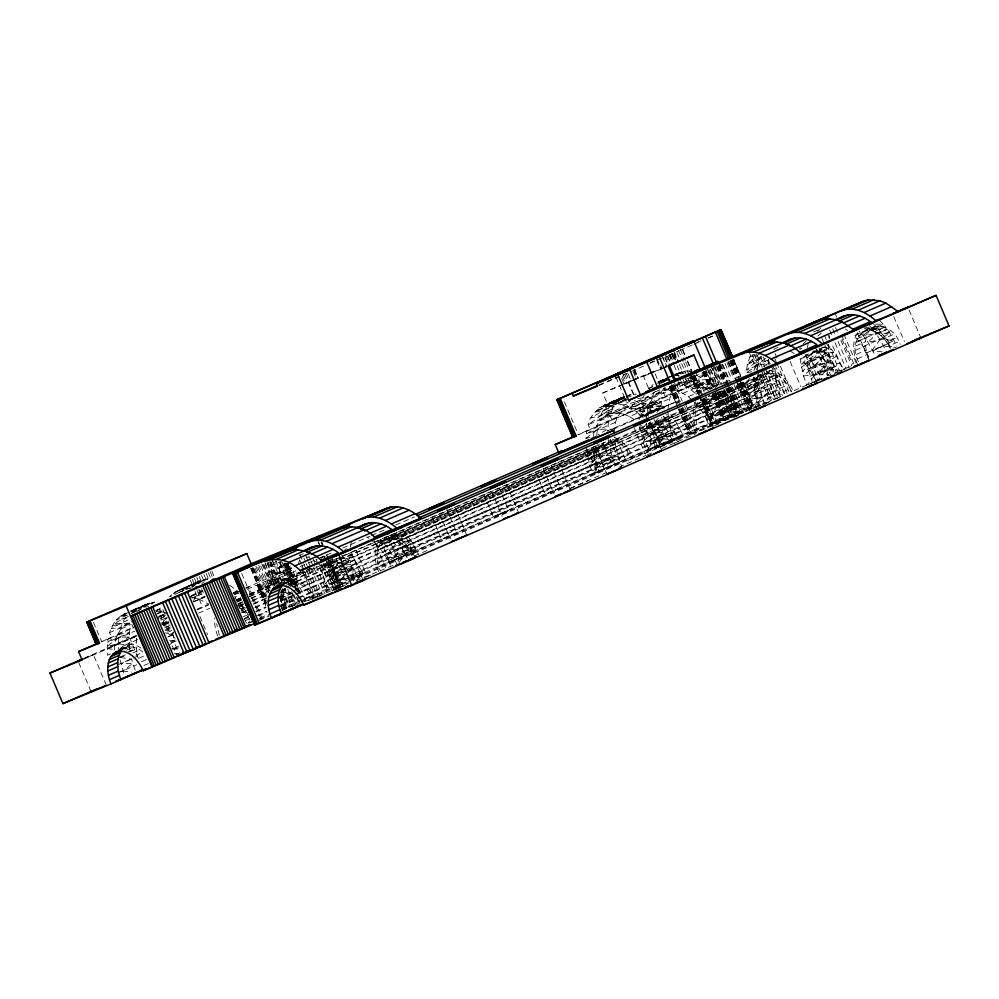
<?xml version="1.0" encoding="UTF-8"?>
<svg xmlns="http://www.w3.org/2000/svg" width="999" height="999" viewBox="0 0 999 999"><rect width="100%" height="100%" fill="white"/><g stroke="black" fill="none" stroke-linecap="round" stroke-linejoin="round"><path stroke-width="0.75" stroke-dasharray="5 3.75" d="M757.23 370.741L759.727 353.658L747.539 363.673L763.698 357.08M596.765 435.851L597.564 426.336L586.363 434.228L597.14 429.433L608.441 421.615L643.643 406.406L641.558 401.511L644.343 394.73M114.336 649.949C114.473 638.061 120.342 623.726 133.279 621.341M133.391 658.004L137.462 656.231L136.314 648.963L136.413 636.026L114.66 645.479M173.401 632.854L167.957 635.214L168.057 622.277M274.7 585.764L276.373 573.663L281.543 563.149M614.71 432.567C612.012 409.727 639.273 393.768 656.543 410.464M646.253 420.304C646.365 409.041 650.449 396.091 661.538 391.183C675.986 382.892 695.366 374.375 709.952 387.262L688.199 396.715C680.669 391.233 670.654 387.687 661.538 391.183M668.119 409.365C668.381 398.539 672.739 386.401 683.291 381.73M161.014 620.204L161.463 615.796L165.022 614.348L162.937 609.452M589.997 437.45L585.938 438.411L586.688 431.068L590.234 429.607L588.161 424.712C592.095 407.33 610.439 402.497 624.612 396.366M608.441 421.615L607.754 431.168M290.122 565.884L289.772 580.182L290.721 586.863M751.822 371.74L746.403 372.752L747.277 364.722L751.111 353.234M768.593 359.29L768.231 366.071M800.099 346.878L799.812 349.55L803.496 347.065M791.47 391.533C787.1 382.155 778.096 371.578 766.633 373.539L384.253 539.597C374.313 546.603 376.248 561.163 380.307 571.003M595.928 445.841A30.432 19.068 66.5 0 0 597.964 472.352L599.575 471.69C596.116 463.174 594.48 452.784 599.275 444.443L339.46 557.317M695.379 401.511A30.432 19.068 66.5 0 0 696.852 429.383L698.463 428.733C695.004 420.204 693.368 409.827 698.164 401.473L708.054 397.177L709.977 394.792M348.701 579.457L660.202 444.13L708.341 424.438C704.894 415.909 703.259 405.532 708.054 397.177M760.039 406.031C755.556 395.779 753.883 378.396 766.633 373.539M858.403 361.638C842.082 330.032 889.098 310.627 900.249 344.268M868.818 358.766C864.335 348.514 862.661 331.144 875.411 326.286M118.931 634.278L107.742 642.157L129.495 632.717L118.931 634.278L118.332 648.813M650.973 403.134L639.76 411.026L661.513 401.573L650.973 403.134L650.262 415.159M268.431 592.544L267.782 580.681L270.454 565.646L281.106 561.588L278.833 573.214L278.896 584.989M351.273 542.245L350.274 547.19L344.842 549.562M593.531 436.301C594.655 417.195 614.71 410.302 629.894 404.932M753.995 370.679L757.042 360.264L759.377 356.481M807.392 347.477L808.141 343.756M829.145 338.024L829.645 335.552M624.475 396.603C612.911 400.262 601.972 407.555 599.05 419.98L611.7 410.926L600.699 415.522L590.946 417.932L616.633 402.622L624.475 396.603L599.65 407.729L620.429 399.175L594.88 412.075L603.246 410.726L614.248 406.168L588.161 424.712L609.914 415.259L612.699 408.479L616.633 402.622L595.179 411.8L613.536 401.211L624.537 396.74L604.245 405.219L624.962 397.49M654.095 392.32L652.447 396.79L665.097 387.724L663.311 392.07L641.558 401.511L656.568 390.621M126.811 613.536L120.055 616.558L127.41 614.959L124.638 618.668L120.417 627.934L111.326 628.309L128.746 619.542M298.127 564.21L299.663 560.114M93.456 622.352L101.736 641.845L111.626 637.549L109.54 632.654C112.188 624.437 117.47 616.645 125.624 613.149M272.977 560.114L270.454 565.646L277.435 560.551M193.119 601.198L196.241 596.153L202.397 590.983M386.014 536.813L382.767 541.583L393.693 536.75L406.131 533.903L411.201 540.846L418.419 554.27M241.134 610.601L243.731 606.793M332.617 560.014L329.37 564.785L338.923 560.551M341.908 557.592L343.519 555.232M396.665 563.736L393.831 557.767L401.498 547.44L411.201 540.846L397.739 541.845L386.8 546.665L396.915 532.03M650.674 426.423L679.907 428.434L669.342 433.741L658.154 437.874L648.538 423.564L661.613 421.603L675.411 420.979L665.484 427.147L658.154 437.874L661.987 445.854L683.741 436.401L675.411 420.979L670.292 414.11L666.033 414.947M694.642 402.385L702.697 412.212L709.602 425.012L737.137 413.199L725.649 416.508L711.837 415.284L722.752 410.552L736.525 411.913L714.76 421.366L726.261 417.932L718.88 403.946L710.913 393.431L725.836 393.781L704.07 403.221L733.303 405.232L722.752 410.552L711.55 414.685L701.935 400.362L715.009 398.401L728.808 397.777L718.88 403.946L711.55 414.685L715.384 422.652L737.137 413.199L728.808 397.777L723.688 390.909L716.595 392.307M338.574 562.437L333.391 569.867L340.234 566.858M172.053 634.365L173.764 631.905M175.037 638.361L169.917 631.493L162.113 623.563L166.471 617.345M344.692 575.224L340.434 580.968L343.269 586.937M346.516 584.515L350.087 579.72M399.026 562.524L405.269 554.108L415.596 548.314L401.498 547.44L389.435 550.299L381.019 539.66M247.914 623.251L249.675 620.879M356.493 581.006L362.724 572.639L340.434 580.968L336.039 573.501L326.735 561.888M411.675 555.419L416.121 549.438L393.831 557.767L389.435 550.299L406.131 533.903L402.147 529.507M656.655 387.537L662.886 380.582L666.932 378.009L657.642 382.018L666.271 379.37M753.446 408.429L761.937 397.465L771.852 389.772L768.381 372.24L746.628 381.693L750.099 399.225L753.446 408.429L757.779 406.655M157.343 619.605L163.486 611.788L167.033 614.085M233.179 600.274L239.373 592.682M716.221 386.913L717.994 384.752L711.363 379.17L701.298 373.614L683.491 379.995M593.056 446.953L587.137 454.183L597.926 449.425L609.165 446.64L607.916 437.912M646.453 423.751L640.534 430.981L672.427 416.97L663.486 416.77M768.381 372.24L748.988 394.817L759.752 390.109L769.63 380.969L758.366 383.628L747.589 388.374L759.665 374.862M821.79 349.051L802.384 371.616L813.149 366.908L823.039 357.767L821.79 349.051L800.024 358.491L803.496 376.024L806.855 385.227L815.334 374.263L825.249 366.571L823.039 357.767L811.775 360.427L800.986 365.172L814.135 350.562M603.92 442.52L588.548 460.576L599.313 455.881L609.165 446.64L614.735 464.635L592.981 474.088L589.635 464.885L586.163 447.352M658.316 418.156L641.945 437.375L652.709 432.679L662.562 423.439L661.738 417.619M645.916 417.058L650.162 412.649L661.088 405.756L661.837 398.414L696.778 383.566L577.934 434.665M746.628 381.693L749.812 378.409M656.842 412.35L661.151 407.967L661.088 405.756L650.536 406.243L639.335 415.209L639.447 419.443M761.713 356.181L746.69 370.08L757.454 365.284L768.156 363.299L762.087 367.432M803.271 343.831L806.455 340.784M345.392 564.048L352.734 557.105L348.738 552.709M179.42 592.395L169.655 596.803C178.459 586.925 193.244 587.812 203.434 579.807L181.681 589.248L200.774 580.494L188.324 585.938L180.819 591.758L173.464 593.356L200.774 580.494L207.854 578.921L201.81 583.553M169.793 644.617L174.088 640.609L172.153 629.782L169.917 631.493M699.362 396.428L711.313 424.787L739.685 412.25L737.936 412.874L727.734 388.823M712.187 394.967L722.964 420.467L771.478 400.224L760.664 374.75M737.936 412.874L753.458 406.031L743.256 381.98M138.012 610.551C142.283 605.894 148.064 602.484 154.445 602.122L148.401 606.755L139.098 607.542L130.931 610.864M191.721 587.075L196.191 583.016L179.021 589.947M652.647 386.813L648.576 388.599L653.059 384.54M156.344 611.138L161.788 606.805M717.994 384.752L694.13 392.432L715.883 382.979L684.615 385.489L704.982 375.162L690.409 378.171L683.229 384.615L677.896 382.367M765.559 358.279L757.454 365.284L746.403 372.752M817.794 336.076L821.265 333.079M236.401 606.343L241.82 601.648M817.344 331.181L820.691 328.471M167.432 617.757L160.714 623.151L168.843 621.228M585.938 438.411L597.14 429.433L607.692 428.958L597.976 435.089M137.537 611.513L150.037 602.996L130.981 611.226M192.133 587.362L196.94 583.541L206.756 578.933M119.88 671.503L122.84 671.053L132.767 663.373L131.681 659.065L119.306 657.354L124.763 676.048M178.446 646.153L172.215 649.637M648.538 423.564L650.786 421.828M701.935 400.362L706.43 396.89M283.054 584.328C294.555 575.049 308.541 588.798 312.849 599.462M753.721 354.32L749.075 357.704L757.055 354.67M330.981 566.558L337.962 561.6M384.378 543.356L393.693 536.75L401.498 547.44L406.98 557.767M822.115 347.352L829.744 347.39L818.905 352.023L809.602 358.616L805.606 354.233M875.511 324.151L883.141 324.188L872.314 328.821L862.999 335.427L859.003 331.031M321.253 560.252L321.191 557.479L323.639 555.831M168.319 621.753L163.599 624.812L169.043 622.427M344.118 563.661L333.154 568.356L322.665 575.162L327.784 591.908M747.876 390.422L758.366 383.628L757.404 374.525M801.273 367.22L811.775 360.427L810.913 353.858M131.506 613.199L138.324 610.277L130.869 611.713L134.915 609.14L147.377 603.696L131.593 611.588L136.051 611.538M168.769 636.663L172.702 634.165L165.359 632.866M587.412 456.081L597.926 449.425L597.002 442.132M640.809 432.892L651.323 426.223L662.562 423.439L668.144 441.433L646.378 450.886L643.031 441.683L639.56 424.163M233.754 593.131L237.263 590.909L228.996 584.752M106.369 685.214L93.394 654.657L84.316 658.616M138.224 658.079L129.97 638.636L131.831 637.774M240.085 608.891L233.604 593.606L238.749 591.333M259.965 618.543L261.825 617.682L248.851 587.125L246.99 587.986M291.908 586.376L285.427 571.091L292.52 567.981M296.628 597.489L298.389 601.66L299.151 601.286M304.558 599.125L313.636 595.167L301.261 565.996M356.019 550.437L365.459 572.664L351.498 578.646M241.508 611.101L245.23 608.791M128.284 616.458L113.874 623.551L131.294 623.201L109.54 632.654M630.731 400.449L623.164 405.007L616.495 403.571L610.214 403.646M600.699 415.522L612.699 408.479M635.214 379.358L638.224 377.997L634.652 369.593M353.584 580.968L351.873 577.31L362.187 571.515L352.734 557.105L343.057 559.315M648.576 388.599L652.484 386.413M657.679 383.491L668.331 377.972M675.824 374.525L685.364 371.004L689.822 370.941M660.739 383.117L667.282 379.545M289.31 562.737L268.656 572.652L278.833 573.214L289.548 571.228L278.609 578.671L267.857 583.453L274.762 584.415M747.277 364.722L758.353 358.891M168.069 623.351L164.211 625.337L170.092 625.024M637.774 398.638L647.889 396.815L637.012 401.361L629.82 407.817L642.095 403.858L657.717 402.21L636.213 411.825L651.648 410.764L663.973 407.43L642.832 417.395L636.213 411.825L623.164 405.007L651.585 398.364L664.585 407.942L640.734 415.634L662.487 406.181L631.206 408.678L651.585 398.364L644.929 395.554M696.228 394.193L717.382 384.228L705.044 387.562L689.61 388.623L683.229 384.615L695.504 380.656L711.113 379.021L689.61 388.623L696.228 394.193L699.175 394.043M380.319 539.735L389.747 561.962L405.032 555.481L395.592 533.254M405.032 555.481L389.747 561.962M432.13 517.22L441.57 539.448L456.843 532.966L446.828 509.353M483.953 494.705L493.381 516.933L508.666 510.452L499.225 488.224M535.764 472.202L545.204 494.418L560.476 487.937L551.048 465.709M560.476 487.937L545.204 494.418M587.587 449.687L597.015 471.915L612.3 465.434L602.859 443.206M612.3 465.434L597.015 471.915M639.397 427.172L648.838 449.4L664.11 442.919L654.095 419.305M246.453 623.251L244.131 618.481L248.089 616.483M130.944 611.126L142.795 606.218L130.869 611.713M656.98 360.714L660.551 369.143L662.025 368.444M711.313 424.787L723.638 419.792L689.472 434.715L743.281 412.575L731.867 385.689M110.252 653.983L107.542 655.294L107.318 646.341L108.067 638.998L111.626 637.549M165.01 630.132L170.429 627.522M669.692 377.322L673.788 375.362M675.149 374.712L677.871 373.401L675.137 374.55M131.593 611.588L153.346 602.135M626.373 396.828L631.967 394.205L636.425 394.143M658.603 381.93L666.932 378.009M679.208 375.612L675.561 375.612L685.364 371.004L675.386 374.787M609.49 403.783L621.403 398.289M658.666 382.28L665.534 379.358M160.252 618.531L165.559 616.083M127.41 614.959L116.259 620.004L128.684 617.707M155.669 610.526L162.762 608.403M130.857 610.963L134.915 609.14M188.324 585.938L177.497 590.784L190.222 587.362M625.024 397.952L611.313 403.633L627.022 398.813L616.495 403.571L626.361 401.099M162.113 623.563L168.931 620.529M160.777 625.349L168.856 621.778M280.257 584.39L289.772 580.182L278.609 578.671L267.782 580.681L278.833 573.214L289.835 568.568L270.267 566.358L279.745 562.187M280.632 606.58L293.231 597.714L292.12 593.306L281.131 591.758M734.065 384.74L745.466 411.625L747.427 410.776L749.1 410.04L737.687 383.154M673.863 374.987L669.705 376.798L673.776 375.124M675.249 374.375L679.395 372.565M160.065 618.418L165.497 616.046M598.888 384.94L605.981 381.855M607.404 381.243L617.332 376.923M649.987 362.749L654.245 360.901M598.826 385.577L644.243 365.846M649.924 363.374L666.957 355.981M668.368 355.357L678.309 351.049M679.732 350.424L692.507 344.88M693.918 344.268L701.023 341.183M708.116 338.099L713.798 335.627M627.31 399.662L608.841 407.217L602.784 392.957L619.929 385.514M621.353 384.89L631.343 380.619M631.218 381.256L624.1 384.24M632.642 380.631L654.07 371.328L660.127 385.589M648.326 387.712L643.493 376.298L652.06 372.577M653.483 371.953L669.205 365.135M608.841 407.217L625.986 399.775M191.071 595.579L201.948 590.846M124.962 624.949L131.768 622.002M190.597 596.44L200.125 592.307M603.583 417.02L625.337 407.567M656.98 393.818L678.733 384.365M190.647 596.628L202.884 591.321M608.129 414.385L613.149 413.074L634.902 403.621M666.545 389.872L688.299 380.432M121.079 628.796L130.594 624.662M192.158 597.926L196.241 596.153M599.7 420.866L621.453 411.413M653.096 397.664L674.849 388.211M157.442 613.274L161.513 611.513L167.083 612.712M189.236 597.802L193.169 597.764L204.046 593.031M613.149 413.074L618.381 413.024L640.134 403.571M671.778 389.822L693.543 380.369M117.969 633.853L134.278 626.76M596.59 425.911L618.344 416.471M649.987 402.722L671.74 393.269M158.928 616.258L164.36 613.898M193.169 597.764L198.726 598.963L204.171 596.603M299.213 555.469L303.296 553.696M618.381 413.024L623.95 414.235L645.704 404.782M677.347 391.034L699.1 381.581M773.763 349.313L777.834 347.54M813.561 332.018L820.354 329.071M101.299 641.745L133.941 627.559M158.067 617.082L165.172 613.998M193.556 601.66L204.807 596.915M159.515 616.733L165.022 614.348M193.369 602.022L205.082 596.965L201.536 588.611M590.234 429.607L578.371 434.765L563.611 400M278.421 568.206L286.588 564.66M757.042 360.264L763.848 357.317M115.909 639.31L134.94 631.031M594.53 431.368L616.283 421.915M647.926 408.166L669.68 398.713M161.738 619.78L165.809 618.006M623.95 414.235L629.482 416.571L651.236 407.117M682.879 393.369L704.632 383.916M276.373 573.663L291.333 567.157M754.994 365.721L768.581 359.815M84.241 658.166L135.689 635.814M162.837 624.013L168.544 621.54M197.128 609.115L208.554 604.158M232.854 593.593L238.561 591.121M245.717 588.011L292.869 567.532M607.23 430.956L679.395 400.412L675.873 392.12M610.951 429.857L615.034 428.084M646.678 414.348L668.431 404.895M83.529 659.29L136.039 636.463M162.974 624.899L168.694 622.29M197.078 609.952L208.466 605.144M612.687 429.395L679.395 400.412M247.078 589.348L294.255 569.105M299.975 566.62L317.133 559.165M318.569 558.541L331.431 552.959M342.869 547.989L370.03 536.188M371.466 535.564L384.328 529.97M395.766 524.999L414.348 516.933M125.112 645.042L137.825 639.522M164.66 627.859L170.317 625.411M198.564 613.136L209.865 608.216M275.125 579.845L296.878 570.392L296.778 583.291L298.726 593.506M119.668 649.075L135.989 641.982M167.632 628.246L170.354 627.06M122.078 649.45C128.746 644.979 137.462 646.828 143.019 652.235L135.964 655.307M236.638 599.675L240.921 597.814M249.488 594.093L300.874 571.765M121.903 649.587L127.547 647.14M236.426 599.837L240.709 597.976M249.275 594.255L300.674 571.928M235.739 600.824L241.458 598.339M250.025 594.617L314.26 566.708M124.813 649.213L130.457 646.765M236.488 600.699L240.771 598.838M249.338 595.117L305.357 570.791M306.768 570.179L311.001 568.331M327.847 561.001L332.13 559.14M236.676 601.972L242.382 599.487M249.525 596.391L275.212 585.227M276.648 584.602L338.024 557.942M126.486 650.174L133.541 647.102M236.713 602.272L242.42 599.8M249.563 596.69L273.826 586.151M280.145 583.404L610.739 439.785M707.966 395.866L711.051 396.203L720.941 391.908C730.294 394.418 736.675 402.822 740.446 411.301L753.458 406.031M283.778 583.316L288.024 581.48M317.732 563.111L322.128 566.808L341.159 558.541M371.141 539.91L375.524 543.618L397.29 534.165L406.293 545.004L411.938 555.182M890.559 347.252L884.902 337.075L875.898 326.223L854.145 335.676L863.148 346.528L869.442 358.029M238.049 603.683L242.332 601.823M250.899 598.101L269.455 590.047M285.152 583.216L337.974 560.277M339.398 559.652L597.789 447.402M696.678 404.433L706.568 400.137M282.455 584.777L290.921 581.093M381.943 541.358L769.542 373.164M860.551 333.429L878.321 325.911M128.247 651.835L136.726 648.151M238.474 603.945L242.757 602.085M251.311 598.364L269.88 590.297M284.153 584.103L338.399 560.526M339.822 559.915L615.347 440.209L624.587 447.227L631.668 458.553L740.446 411.301M711.051 396.203L714.235 397.252L724.125 392.957M129.52 651.91L136.314 648.963M597.926 449.425L603.858 469.355L612.474 458.404L601.46 463.124L589.635 464.885L599.313 455.881L611.388 455.432L601.46 463.124L592.981 474.088L598.763 471.728L594.33 457.754L593.181 450.474L614.934 441.021L614.735 436.838M660.202 444.13L650.774 421.903L652.709 432.679L657.255 446.166L665.871 435.202L654.857 439.922L643.031 441.683L652.709 432.679L664.785 432.242L654.857 439.922L646.378 450.886L652.16 448.526L647.727 434.553L646.578 427.285L668.331 417.832L668.006 410.851M380.007 543.756L759.74 378.783M858.628 335.814L868.518 331.518M286.95 584.502L294.018 581.443M384.253 539.597L389.81 538.136L392.907 538.473L772.627 373.501M862.874 331.668L868.431 330.207L871.515 330.544L881.405 326.248M167.782 637.025L173.214 634.665M640.297 424.55L645.042 429.682L666.795 420.229L671.053 425.961L677.959 438.761L683.741 436.401L672.252 439.71L661.363 444.567L672.864 441.121L665.484 427.147L659.153 418.618M698.438 406.481L720.192 397.028L724.45 402.759L731.368 415.559M239.91 605.881L244.193 604.02M252.759 600.299L267.033 594.105M288.449 584.802L339.835 562.474M341.258 561.85L596.79 450.836M695.679 407.879L705.569 403.584M132.855 652.946L139.91 649.874M238.798 606.917L243.082 605.057M251.648 601.336L267.357 594.505M288.761 585.202L618.531 441.945M714.235 397.252L717.419 398.976L727.309 394.68M378.534 546.703L758.253 381.73M857.142 338.773L867.032 334.478M287.3 586.788L297.19 582.492M392.907 538.473L396.079 539.522L775.811 374.55M871.515 330.544L874.699 331.593L884.59 327.297M281.83 589.785L285.901 588.024M291.346 585.651L296.778 583.291M333.516 589.472L329.583 576.823L328.421 569.542L343.381 563.049M344.742 562.462L350.187 560.089L349.862 553.121M753.646 384.815L775.399 375.362L775.074 368.381L753.321 377.834L754.794 392.083L759.228 406.056L767.382 402.522M807.042 361.613L828.795 352.16L828.483 345.179L806.717 354.633L808.191 368.881L812.137 381.543M240.846 609.09L245.13 607.23M253.696 603.508L266.546 597.926M280.819 591.733L286.538 589.248M292.245 586.763L340.784 565.684M342.207 565.059L596.316 454.67M695.204 411.7L705.094 407.405M322.128 566.808L326.873 571.94L343.181 564.847M344.543 564.26L348.626 562.487L352.884 568.206L359.178 579.707M375.524 543.618L380.269 548.738L402.023 539.285M827.247 354.545L822.502 349.425L800.748 358.878L805.481 363.998L827.247 354.545L831.505 360.277L837.799 371.778M858.89 340.796L880.643 331.343M377.535 550.149L757.267 385.177M856.155 342.207L866.046 337.912M239.835 607.704L241.908 609.278L244.767 608.029M253.334 604.308L266.184 598.726M280.457 592.532L287.587 589.422M293.306 586.95L340.409 566.483M341.845 565.859L621.64 444.305M717.419 398.976L720.529 401.336L730.419 397.04M293.319 587.287L300.387 584.215M396.079 539.522L399.275 541.246L778.995 376.273M874.699 331.593L877.884 333.316L887.774 329.021M117.07 665.097L132.03 658.603M170.467 641.895L175.911 639.535M594.33 457.754L616.083 448.301L614.934 441.021M647.727 434.553L669.48 425.099L668.331 417.832M176.124 640.983L170.679 643.344L176.96 654.832M241.758 612.462L245.829 610.689L236.825 599.837M645.042 429.682L649.3 435.402L671.053 425.961M702.697 412.212L724.45 402.759M242.32 612.587L246.603 610.726M255.17 607.005L266.596 602.047M279.445 596.465L289.435 592.12M295.142 589.635L342.257 569.168M343.681 568.556L756.78 388.998M855.668 346.041L865.559 341.745M138.898 658.229L144.555 655.781M254.845 607.867L266.271 602.897M279.121 597.315L291.958 591.733M293.394 591.121L782.105 378.633M877.884 333.316L880.993 335.676L890.883 331.381M280.257 598.239L295.217 591.745M329.583 576.823L345.891 569.73M347.252 569.143L351.336 567.37L350.187 560.089M754.794 392.083L776.548 382.629L775.399 375.362M808.191 368.881L829.957 359.428L828.795 352.16M326.873 571.94L331.131 577.659L346.091 571.153M347.452 570.566L352.884 568.206M380.269 548.738L384.528 554.457L406.293 545.004M805.481 363.998L809.752 369.717L831.505 360.277M863.148 346.528L884.902 337.075M377.098 558.091L756.83 393.119M855.718 350.149L865.609 345.854M242.894 616.87L248.601 614.397M255.744 611.288L265.734 606.955M280.007 600.749L294.293 594.542M295.716 593.93L342.819 573.463M348.539 570.978L596.927 463.061M695.816 420.104L705.706 415.809M297.964 593.181L306.431 589.497M399.275 541.246L405.319 546.54L785.052 381.568M880.993 335.676L883.94 338.611L893.83 334.315M141.608 661.65L147.253 659.19M256.119 611.9L266.109 607.554M280.382 601.348L294.668 595.154M296.091 594.53L344.63 573.438M346.054 572.827L627.285 450.649M720.529 401.336L726.173 407.679L736.063 403.384M117.682 673.051L136.713 664.772M172.44 649.263L179.233 646.303M596.291 465.109L618.056 455.656L616.083 448.301M649.7 441.908L671.453 432.467L669.48 425.099M244.131 618.481L248.202 616.708M174.413 649.55L178.496 647.777M244.131 619.255L248.214 617.482M649.3 435.402L653.034 441.608L674.787 432.155M706.43 418.419L728.184 408.966M377.672 562.375L757.404 397.402M856.28 354.445L866.17 350.149M245.404 620.604L249.688 618.743M256.818 615.634L266.82 611.301M281.094 605.094L296.79 598.276M298.226 597.652L345.329 577.185M346.765 576.56L787.749 384.977M883.94 338.611L886.637 342.02L896.528 337.724M143.981 665.459L148.227 663.623M258.504 615.709L267.07 611.987M281.343 605.781L297.04 598.963M298.476 598.339L345.579 577.872M351.286 575.399L629.67 454.458M726.173 407.679L728.558 411.501L738.448 407.205M280.869 606.193L297.178 599.113M331.543 584.178L349.225 576.498M350.574 575.911L353.296 574.725L351.336 567.37M756.767 399.438L778.521 389.997L776.548 382.629M810.164 376.248L831.917 366.795L829.957 359.428M331.131 577.659L334.877 583.866L347.115 578.546M348.464 577.946L356.631 574.413M384.528 554.457L388.274 560.664L410.027 551.211M809.752 369.717L813.486 375.924L835.251 366.471M866.895 352.722L888.648 343.269M175.812 654.582L180.095 652.722M248.676 622.914L251.536 621.678M260.115 617.956L268.681 614.223M281.543 608.641L347.277 580.082M378.746 566.72L758.478 401.748M857.367 358.791L867.257 354.495M598.763 471.728L620.516 462.275L618.056 455.656M652.16 448.526L673.913 439.073L671.453 432.467M259.815 619.293L268.381 615.571M282.655 609.378L299.787 601.935M301.211 601.311L348.314 580.844M349.75 580.232L790.134 388.798M886.637 342.02L889.023 345.829L898.913 341.533M259.066 620.429L269.068 616.083M281.918 610.501L300.087 602.772M301.511 602.147L631.668 458.553M653.034 441.608L656.206 448.214L677.959 438.761M794.13 390.584L809.565 383.878M810.963 383.266L815.172 381.443M816.57 380.831L822.189 378.396M756.168 407.242L762.974 404.295M765.684 403.109L772.489 400.149M808.216 384.64L812.287 382.867M813.648 382.267L821.802 378.733M393.069 565.297L385.914 568.406L373.539 539.235M414.51 555.981L428.808 549.775M570.354 488.286L606.093 472.752M618.955 467.157L646.128 455.357M647.552 454.745L651.847 452.872M661.85 448.526L696.166 433.616M774.188 399.563L780.981 396.615L778.521 389.997M813.985 382.267L822.14 378.721M365.984 577.185L373.052 574.113M570.179 488.511L588.736 480.457M674.387 443.244L678.671 441.383M714.36 425.874L718.643 424.013M734.34 417.195L738.623 415.334M765.496 403.621L769.73 401.773M817.769 380.906L822.002 379.071M834.714 373.539L838.96 371.703M840.371 371.091L850.261 366.795M118.382 650.062L129.283 645.354L118.144 643.781L107.318 646.341L118.519 637.374L129.071 636.887L129.82 629.545L133.379 628.096L131.818 624.425M165.734 630.706L171.179 628.346M131.681 659.065L120.692 663.811L132.767 663.373L136.114 672.564M688.586 372.103L691.308 370.929L675.561 375.612M133.329 637.125L137.063 635.514M292.12 593.306L281.131 598.039L284.752 609.14M342.782 571.291L334.54 574.85L324.875 583.965L336.713 582.205L348.514 583.541M353.571 577.634L365.459 572.664M249.925 622.664L251.711 621.89M624.025 384.103L632.654 380.457M665.396 366.97L666.795 366.371M190.359 587.662L180.819 591.758L187.437 589.01M120.679 656.768L126.161 654.42M281.119 590.971L286.613 588.623M770.878 365.447L784.877 394.568L787.175 393.594L775.773 366.708M661.151 407.967L635.864 418.843L651.148 412.362L639.335 415.209L640.084 407.867L643.643 406.406M83.292 658.865L93.394 654.657M337.65 588.261L325.961 586.925L336.713 582.205L346.641 574.512L322.665 575.162L321.416 566.433L343.169 556.98L343.931 562.325M239.098 605.182L243.157 603.446M303.534 599.375L313.636 595.167M841.682 370.005L839.547 370.916L826.935 341.196M631.168 380.881L623.988 383.941L620.429 375.537M190.934 588.311L184.99 588.386L192.495 584.34L196.94 583.541L207.854 578.921M143.544 606.743L154.445 602.122M233.204 592.632L237.263 590.909M847.901 367.382L842.744 369.555L831.942 344.093M762.574 373.963L773.376 399.425L775.486 398.551L780.107 396.603L769.292 371.141M662.886 380.582L665.621 379.433M291.583 568.568L285.427 571.091M239.76 591.083L233.604 593.606M136.126 636.101L129.97 638.636M665.434 367.157L666.832 366.571L662.637 356.568M655.481 391.745L665.097 387.724M657.642 382.018L668.418 377.535L660.302 381.318L665.846 379.245M249.188 623.126L250.849 622.439M672.477 375.836L682.055 371.865L675.187 374.662M660.764 383.279L670.029 379.42M131.393 613.311L136.688 611.101M635.189 379.208L638.224 377.997M246.241 588.161L248.851 587.125M259.216 618.731L261.825 617.682M696.815 342.47L701.061 340.734M708.141 337.837L712.387 336.101M632.767 380.045L654.07 371.328M602.784 392.957L622.677 384.815M643.493 376.298L648.975 374.051M650.349 373.489L661.338 368.993M662.712 368.431L666.832 366.745M690.409 378.171L700.237 383.716L711.363 379.17M634.502 400.524L646.84 406.918L657.966 402.372M234.203 594.617L238.499 592.857M668.144 441.433L673.913 439.073M709.602 425.012L715.384 422.652M614.735 464.635L620.516 462.275M722.964 420.467L748.726 409.965L737.312 383.092M780.981 396.615L775.212 398.976L771.852 389.772L759.752 390.109L750.099 399.225L761.937 397.465L772.939 392.744L764.335 403.696L758.366 383.628M656.206 448.214L661.987 445.854M737.624 415.497L626.061 461.151L616.033 437.537M304.383 601.773L324.413 593.568M325.836 592.994L345.866 584.79M355.881 580.694L384.49 568.993M321.203 595.279L305.919 601.535L291.508 567.582M332.317 590.734L336.476 589.035M669.692 376.898L673.813 375.212M660.551 369.143L662.05 368.556L659.652 362.837M174.438 592.469L184.266 588.511M121.029 615.671L129.458 612.287M299.675 601.161L298.389 601.66M119.743 649.537L129.296 645.841L129.071 636.887L118.144 643.781L107.38 648.551L114.248 649.5M613.536 401.211L624.837 396.903M626.273 396.366L631.967 394.205L628.658 395.067M622.165 398.813L606.905 404.52L617.707 399.612L625.811 398.813M235.065 594.243L237.937 593.206M279.745 566.82L289.073 563.661M124.101 613.985L129.508 612.175M156.668 613.985L163.486 611.788L153.371 607.629M664.11 442.919L648.838 449.4M508.666 510.452L493.381 516.933M456.843 532.966L441.57 539.448M664.71 380.444L668.993 379.121M626.46 397.527L635.052 394.98M707.055 407.23L718.88 403.946M653.658 430.419L665.484 427.147M119.306 657.354L126.336 655.619M112.325 625.861L122.078 623.463M346.591 570.991L336.039 573.501L344.343 565.047L351.873 577.31M321.416 566.433L333.154 568.356L344.418 565.709M281.156 591.233L288.199 589.572M864.659 328.821L872.314 328.821L884.752 325.974L889.809 332.917L897.04 346.341M812.786 352.023L818.905 352.023L831.355 349.163L836.413 356.119L843.643 369.543M236.563 600.524L242.233 599.4M321.191 557.479L325.249 556.73M161.463 615.796L165.946 615.097M171.803 648.513L179.196 648.189M280.357 605.844L292.17 606.405M345.829 564.934L357.792 564.048L348.102 570.629L362.187 571.515L365.022 577.459M169.63 640.684L174.088 640.609L178.159 652.846M663.611 380.457L669.892 380.382M156.281 611.563L161.513 611.513M196.94 583.541L199.375 583.541M868.768 325.05L872.314 328.821L887.174 329.283L876.36 333.916L862.999 335.427L868.056 342.37L875.274 355.781M814.497 347.302L818.905 352.023L833.765 352.485L822.951 357.118L809.602 358.616L814.66 365.572L822.452 380.194M241.708 612L247.477 612.524M882.154 351.823L872.989 350.949L894.205 340.384L880.119 339.498L868.056 342.37L876.36 333.916L889.809 332.917L880.119 339.498L872.452 349.837L883.89 346.178L896.078 347.39M831.805 375.324L819.592 374.15L840.808 363.574L826.722 362.699L814.66 365.572L822.951 357.118L836.413 356.119L826.722 362.699L819.055 373.027L830.494 369.38L841.158 370.442M174.263 653.596L178.646 654.095M122.84 671.053L131.693 672.065M163.524 625.736L170.404 626.673M328.159 561.213L342.645 563.424M332.068 556.743L333.154 568.356L345.529 570.104M612.162 439.16L615.347 440.209M197.952 589.747L204.608 592.544M198.726 598.963L208.516 603.983M305.794 556.505L308.554 557.667M845.466 329.046L847.589 330.382M789.934 350.899L794.193 353.584M629.482 416.571L634.79 419.917M366.845 536.975L368.968 538.324M313.449 560.177L316.633 562.187M700.237 383.716L708.279 390.709M646.84 406.918L653.109 412.1M873.7 324.375L875.898 326.223M688.199 396.715L692.594 400.424M341.683 555.506L348.626 562.487M241.908 609.278L249.937 619.43M391.92 534.865L393.693 536.75M715.434 391.883L720.192 397.028M662.986 416.121L666.795 420.229M879.644 320.342L884.752 325.974M825.361 342.582L831.355 349.163M872.314 328.821L880.119 339.498L886.725 352.26M818.905 352.023L826.722 362.699L832.192 373.027M405.319 546.54L410.402 553.771M246.578 611.925L248.826 615.659M889.023 345.829L890.359 348.564M728.558 411.501L730.556 415.596L732.155 414.935A30.432 19.068 66.5 0 0 714.135 394.73L724.987 420.279M813.486 375.924L816.67 382.555M768.219 359.902L770.217 364.061M388.274 560.664L390.821 565.958M334.877 583.866L337.425 589.16M909.078 310.077L920.866 337.862M893.793 316.558L904.407 341.558M857.254 332.592L869.043 360.364M835.439 314.31L836.638 317.133M843.843 334.116L856.455 363.823M841.645 335.027L854.257 364.735M841.97 339.073L852.584 364.073M835.501 327.585L838.511 334.665M840.908 340.322L851.722 365.784M832.691 328.758L835.688 335.839M838.099 341.496L848.913 366.958M829.682 330.032L832.679 337.1M835.077 342.757L845.891 368.231M827.734 334.178L829.532 338.424M824.537 335.539L826.335 339.785M821.965 338.299L824.375 343.968M824.974 345.379L836.388 372.265L833.316 373.576L821.902 346.69M819.018 347.927L830.431 374.812M816.395 349.076L827.796 375.949M805.444 355.095L817.232 382.879M790.159 361.576L800.773 386.588M775.099 353.609L778.109 360.676M780.506 366.333L791.32 391.808M774.325 357.292L776.136 361.538M776.735 362.949L789.347 392.657M772.264 364.86L784.877 394.568M763.286 356.993L766.895 365.472M760.339 356.568L764.535 366.471M765.134 367.882L777.746 397.602M756.867 354.682L762.274 367.42M762.874 368.831L775.486 398.551M754.158 354.158L760.164 368.306M752.259 354.945L758.266 369.093M748.8 351.373L756.605 369.767M757.217 371.191L769.829 400.899M753.621 377.61L765.409 405.394M743.194 382.03L753.396 406.081M733.328 359.44L740.534 376.423M742.931 382.08L753.146 406.131M733.154 359.615L739.76 375.174M742.756 382.242L752.971 406.293M732.642 359.702L739.248 375.274M742.257 382.342L752.459 406.393M732.354 359.977L739.56 376.96M741.957 382.617L752.172 406.668M731.605 360.115L740.122 380.332M740.721 381.755L752.135 408.628M731.455 360.614L739.959 380.432M740.459 381.83L751.972 408.728M731.206 360.489L739.61 380.294M740.222 381.705L751.023 407.18M730.981 360.901L737.587 376.461M740.596 383.541L751.41 409.003M730.781 360.864L737.387 376.423M740.396 383.504L751.211 408.966M730.244 360.676L737.462 377.647M739.859 383.304L750.074 407.367M730.019 361.338L736.625 376.898M739.635 383.978L750.436 409.44M729.745 361.126L736.937 378.259M739.36 383.766L750.149 409.39M737.749 382.704L750.137 411.875M728.683 361.938L737.087 381.743M728.296 361.863L736.713 381.668M728.009 361.888L736.425 381.693M737.025 383.104L747.826 408.579M727.01 362.662L733.616 378.234M736.625 385.302L747.427 410.776M725.049 363.524L731.655 379.083M722.851 364.46L731.268 384.278M721.977 364.011L729.183 380.994M731.593 386.65L742.407 412.125M720.878 364.473L728.084 381.443M730.494 387.1L741.92 413.748M719.879 364.061L728.895 385.289M729.495 386.7L740.908 413.586M719.23 364.123L728.271 385.377M728.833 386.763L740.034 413.099M719.243 365.746L727.771 385.626M728.246 386.975L739.185 412.512M718.206 365.584L725.411 382.555M727.809 388.224L738.623 413.686M718.331 366.296L725.536 383.279M727.934 388.936L738.149 412.987M718.119 366.183L725.324 383.166M718.006 366.546L726.41 386.351M727.01 387.762L738.423 414.647M716.695 366.221L723.9 383.191M726.31 388.848L737.112 414.323M716.795 366.983L725.199 386.788M725.798 388.211L736.613 413.673M715.122 366.883L722.327 383.853M724.737 389.51L735.901 415.721M714.185 366.458L723.201 387.674M723.8 389.086L734.615 414.56M712.324 364.722L720.741 384.54M723.139 390.197L733.953 415.659M712.986 368.668L719.592 384.228M722.589 391.308L733.403 416.77M711.176 366.096L718.98 384.478M721.99 391.558L732.192 415.609M710.739 365.397L719.155 385.214M721.553 390.871L732.367 416.333M710.414 368.893L717.619 385.864M720.017 391.521L730.831 416.995M710.576 369.68L717.182 385.239M720.192 392.32L731.006 417.782M708.965 369.505L716.171 386.488M718.581 392.145L729.382 417.607M708.341 370.617L716.745 390.422M717.344 391.833L728.758 418.718M707.055 368.668L714.859 387.063M717.257 392.719L728.071 418.181M705.094 367.844L713.498 387.649M715.908 393.306L726.71 418.768M706.318 371.453L712.924 387.013M715.321 392.682L726.735 419.555M705.132 371.178L712.349 388.149M714.747 393.806L725.561 419.28M704.807 371.478L712.012 388.461M714.41 394.118L725.224 419.58M704.57 372.177L711.176 387.737M704.17 371.603L711.375 388.574M713.773 394.243L724.587 419.705M703.895 371.853L711.101 388.823M713.511 394.48L724.312 419.955M703.221 371.69L710.614 388.923M712.824 394.33L723.825 420.042M703.209 372.127L710.414 389.098M712.811 394.755L723.626 420.229M702.871 372.19L709.964 389.273M712.474 394.83L723.176 420.404M702.584 372.327L709.752 389.348M695.329 371.303L704.332 392.52M704.932 393.943L716.945 422.24M695.391 376.298L701.997 391.87M704.994 398.938L715.209 422.989M694.293 375.349L703.296 396.566M703.895 397.989L714.71 423.451M682.779 349.613L685.189 355.269M687.587 360.939L691.795 370.841M682.604 350.187L684.977 355.756M687.337 361.313L692.644 373.826M693.231 375.224L702.334 396.753M702.934 398.164L713.748 423.638M692.931 375.899L700.137 392.882M703.134 399.95L713.348 424.001M692.182 376.049L699.4 393.019M702.397 400.099L712.612 424.15M690.696 373.489L699.1 393.294M701.498 398.951L712.312 424.413M680.369 349.475L685.089 360.602M685.676 362L689.223 370.342M691.583 375.899L695.129 384.24M701.798 400.124L713.598 427.909M690.784 375L699.2 394.805M699.799 396.216L711.812 424.513M690.009 373.738L699.013 394.967M699.612 396.378L711.625 424.675M689.76 373.788L698.701 395.067M678.458 350.274L683.191 361.401M683.778 362.787L689.085 375.299M689.685 376.698L693.219 385.04M676.947 352.535L679.308 358.104M681.668 363.661L685.801 373.401M688.161 378.958L691.108 385.914M674.175 351.773L678.346 361.576M674.05 351.81L678.209 361.613M679.407 364.61L682.954 372.964M685.314 378.521L688.848 386.863M674.263 353.359L676.648 359.028M673.638 353.609L676.036 359.303M675.162 359.553L672.777 353.946L675.187 359.677M671.74 353.097L674.687 360.052M677.047 365.609L680.594 373.951M682.954 379.52L686.488 387.862M671.728 354.383L674.138 360.139M670.516 354.882L672.926 360.664M669.342 354.108L673.476 363.848M674.063 365.234L679.969 379.145M680.556 380.532L684.09 388.873M669.168 355.457L671.578 361.238M667.719 356.069L670.142 361.863M667.557 356.518L669.917 362.075M678.171 381.543L681.718 389.897M665.621 355.294L669.23 363.898M685.938 405.219L697.14 431.605M665.259 357.505L667.619 363.062M676.473 383.928L679.42 390.871M664.71 357.342L667.132 363.137M673.826 381.118L682.23 400.924M684.627 406.581L695.441 432.043M662.499 357.043L666.633 366.77M674.3 384.852L677.26 391.808M673.164 384.752L680.369 401.735M682.767 407.392L693.581 432.854M672.627 385.252L679.832 402.222M682.23 407.879L693.044 433.354M671.74 384.315L675.287 392.657M671.603 385.439L680.606 406.668M681.206 408.079L692.02 433.554M671.166 385.839L678.371 402.822M680.769 408.479L691.583 433.941M670.379 385.989L677.584 402.972M680.581 410.04L690.796 434.09M670.054 386.276L677.26 403.259M679.67 408.916L690.471 434.39M669.517 386.388L676.723 403.359M679.133 409.016L689.934 434.49M669.33 386.563L676.535 403.534M678.933 409.203L689.747 434.665M678.658 409.253L689.472 434.715L678.596 409.315M657.13 358.966L661.313 368.856M656.63 359.19L660.801 369.056M663.311 392.07L665.396 396.953M634.527 369.63L638.099 378.072M634.14 369.767L637.724 378.246M633.516 370.017L637.1 378.521M633.266 371.765L636.263 378.896M647.24 413.574L648.413 416.346M649.987 422.639L661.775 450.412M628.196 373.876L631.206 381.081M626.098 373.114L629.707 381.718M628.496 381.78L634.552 396.041M624.637 373.951L633.803 395.329M623.114 374.388L626.723 382.979M622.302 376.386L625.312 383.566M615.884 377.01L626.086 401.061M634.115 427.722L645.317 454.12M609.914 415.259L612 420.154M610.414 439.822L622.202 467.607M595.167 446.303L606.955 474.088M558.591 462.337L570.392 490.109M543.356 468.818L553.97 493.818M506.78 484.84L518.568 512.624M491.533 491.321L502.147 516.333M454.957 507.355L466.758 535.139M439.722 513.836L450.324 538.848M403.146 529.87L414.935 557.654M387.899 536.351L398.514 561.351M351.323 552.385L363.124 580.157M336.076 558.866L346.69 583.866M329.87 560.252L341.283 587.125M321.803 541.933L323.002 544.767M321.328 542.22L322.54 545.054M326.735 554.957L328.546 559.203M329.146 560.614L340.547 587.499M321.129 542.182L322.34 545.017M326.536 554.92L328.346 559.165M328.946 560.576L340.347 587.462M328.172 561.051L339.585 587.936M328.484 562.412L339.285 587.887M318.431 541.845L319.63 544.667M326.835 561.65L338.249 588.536M318.044 541.77L319.255 544.605M324.051 555.919L325.861 560.164M326.461 561.575L337.874 588.461M325.761 563.798L336.576 589.26M323.201 563.236L334.615 590.122M321.016 564.185L332.417 591.058M316.233 559.54L329.458 590.659M313.162 559.178L315.559 564.847M316.159 566.258L326.973 591.72M308.828 556.006L310.639 560.252M311.238 561.663L313.037 565.909M313.636 567.332L324.45 592.794M306.331 557.067L308.142 561.313M308.741 562.724L310.539 566.97M311.139 568.381L321.953 593.856M303.933 558.079L305.731 562.325M306.331 563.736L308.142 567.981M308.741 569.393L320.142 596.278M299.887 554.77L303.496 563.261M304.096 564.672L305.894 568.918M306.493 570.329L317.907 597.215M299.663 559.852L301.473 564.098M302.073 565.509L303.871 569.755M304.47 571.166L315.884 598.051M302.722 571.89L314.136 598.776M287.937 564.06L301.748 596.603M288.062 565.097L301.273 596.228M287.4 563.736L300.612 594.867M287.138 563.786L300.349 594.917M286.963 563.948L300.187 595.067M286.463 564.048L299.076 593.756M285.564 562.899L297.577 591.196M285.302 563.498L296.703 590.372M284.827 563.049L296.84 591.346M284.415 563.411L295.229 588.886M283.466 563.598L293.069 586.238M281.843 561.6L292.645 587.075M296.778 596.603L299.775 603.671M280.02 561.987L290.234 586.038M293.831 594.53L297.44 603.021M279.42 562.624L289.023 585.264M292.632 593.756L297.427 605.069M275.687 560.864L287.1 587.737M287.7 589.16L294.905 606.131M272.515 560.539L282.13 583.166M284.528 588.836L292.332 607.23M270.816 561.7L279.82 582.917M282.23 588.586L290.035 606.967M269.967 561.625L278.983 582.842M281.98 589.922L289.186 606.893M269.718 562.15L278.721 583.379M281.73 590.446L288.936 607.429M267.844 561.263L277.46 583.903M281.056 592.395L287.662 607.954M267.507 562.674L276.523 583.891M280.719 593.806L287.325 609.365M267.045 563.261L276.049 584.49M280.856 595.804L286.863 609.952M264.935 562.487L274.538 585.127M279.945 597.852L284.752 609.178M265.197 563.673L274.8 586.313M279.608 597.627L284.415 608.94M263.961 564.56L273.576 587.2M280.781 604.183L283.778 611.251M263.074 564.585L272.69 587.225M281.094 607.03L282.892 611.276M261.763 563.823L271.378 586.463M260.776 565.909L270.392 588.548M258.641 565.159L269.455 590.621M257.804 567.195L268.619 592.657M255.881 566.346L267.295 593.231M255.132 568.356L267.145 596.653M253.971 568.856L266.583 598.563M253.034 567.744L266.246 598.876M252.397 567.869L266.209 600.411M252.135 568.119L265.946 600.661M251.636 568.206L266.046 602.16M251.436 568.394L265.859 602.347M251.111 568.456L266.121 603.821M250.986 568.568L265.996 603.933M250.811 568.593L265.796 604.008M257.08 585.252L267.108 608.866M241.746 573.588L260.964 618.868M211.863 571.153L214.223 576.723M210.215 571.84L212.575 577.41M208.304 572.627L210.677 578.196M206.206 573.513L208.566 579.07M203.946 574.462L206.306 580.019M201.586 575.449L204.533 582.417M199.188 576.473L202.135 583.428M196.803 577.484L200.949 587.225M194.505 578.471L196.878 584.028M199.238 589.597L202.785 597.951M192.345 579.395L196.478 589.135M197.078 590.534L200.612 598.888M199.238 599.2L202.747 607.492M190.372 580.257L194.505 589.997M195.092 591.383L198.639 599.737M199.975 616.583L207.642 634.64M78.746 662.537L91.121 691.708M767.457 360.227L769.255 364.473M771.653 370.142L782.417 395.629M286.788 564.035L298.351 592.532M339.111 588.436L333.154 568.356M831.917 366.795L834.377 373.414M353.296 574.725L355.269 580.019M828.608 375.774L825.249 366.571L813.149 366.908L803.496 376.024L815.334 374.263L826.335 369.543L817.731 380.494L811.775 360.427M296.104 605.594L293.231 597.714L281.131 598.039L280.582 595.454M219.318 635.239L216.633 623.751M129.296 645.841L130.27 652.659M646.378 423.089L646.578 427.285M593.044 447.689L593.181 450.474M328.109 562.574L328.421 569.542M857.317 363.723A30.432 19.068 66.5 0 1 858.041 332.292M864.26 328.072A30.432 19.068 66.5 0 1 891.52 346.865M757.941 405.469A30.432 19.068 66.5 0 1 763.074 371.978M769.168 370.529A30.432 19.068 66.5 0 1 793.206 391.034M614.148 437.25A30.432 19.068 66.5 0 1 633.266 457.904M378.708 571.653A30.432 19.068 66.5 0 1 380.307 539.248M389.435 535.501A30.432 19.068 66.5 0 1 413.474 556.006M217.732 636.101A30.432 19.068 66.5 0 1 214.685 618.081M239.96 605.182A30.432 19.068 66.5 0 1 245.23 609.84M278.996 585.476A30.432 19.068 66.5 0 1 314.023 597.764M120.941 647.864A30.432 19.068 66.5 0 1 141.071 648.139M669.342 433.741L658.441 438.474L672.252 439.71L683.116 435.114L669.342 433.741M740.846 376.323L733.641 359.34L740.783 376.373M678.059 407.829L669.055 386.613L677.996 407.892M341.121 587.225L329.707 560.339L341.021 587.212"/><path stroke-width="1.5" d="M82.817 658.778L49.95 673.064L62.925 703.621L111.064 683.915C106.156 673.139 105.182 654.757 119.243 650.674M119.343 680.282L120.954 679.62C117.495 671.103 115.859 660.714 120.654 652.372L110.764 656.668M254.658 625.087L233.117 574.088L237.55 572.377C259.078 561.55 280.906 550.886 300.287 570.629L420.929 518.219C411.913 510.114 398.713 503.633 386.601 508.341L251.136 563.773L130.494 616.196L319.655 536.188L252.173 564.61L249.575 565.809L282.655 552.36L233.029 574.15L254.658 625.087L271.528 618.256C266.621 607.467 265.647 589.085 279.72 585.014M279.82 614.622L281.418 613.96C277.672 604.695 275.836 592.432 283.054 584.328M375.437 537.974C351.611 512.362 322.04 538.286 296.815 547.04L295.367 549.288L287.15 551.598M389.91 507.292L350.212 523.838L348.763 526.086L340.547 528.409M765.758 343.668L773.988 341.346L775.436 339.098L753.521 348.788L819.729 320.179L824.924 318.756L836.363 319.68L842.332 321.99L854.058 330.045L936.075 295.379L949.05 325.936L351.76 585.426L303.621 605.132C299.263 594.692 288.024 581.406 275.474 586.85M819.168 320.467L827.384 318.157L828.833 315.896L806.917 325.587L863.248 301.273L868.443 299.862L879.882 300.774L885.838 303.084L897.564 311.139M387.637 534.428L389.26 532.042M246.815 553.608L195.629 574.7L86.651 622.115L126.149 605.968L246.815 553.608L251.136 563.773M86.713 622.065L96.104 644.38L94.818 639.947M556.805 399.762L692.894 341.084L556.805 399.762L572.739 437.312L576.136 435.976L560.189 398.426M209.902 581.643L211.988 579.782M760.776 346.566L763.186 344.892M503.446 519.03L505.931 518.069M115.01 652.522C127.547 647.065 138.799 660.364 143.157 670.791L205.12 644.33L177.585 656.156L188.499 650.711M194.243 649.063L198.089 646.803M307.18 549.85C316.596 542.644 329.682 546.116 338.399 552.734L320.716 560.414M361.713 525.986C371.903 519.005 385.527 523.888 393.993 531.393M785.801 341.92C795.216 334.715 808.303 338.186 817.007 344.805L799.337 352.485M840.334 318.057C850.511 311.076 864.135 315.959 872.614 323.451M572.252 393.494L573.339 396.041L597.402 386.188L596.328 383.641L617.857 374.837L628.671 400.299L742.594 353.683C762.562 343.419 782.354 334.403 800.661 353.246L854.058 330.045M280.369 554.994L284.428 552.734M335.115 531.043L337.824 529.545M760.339 346.303L763.036 344.805M369.018 516.283L372.227 514.972L362.874 518.656L386.601 508.341M698.601 434.24L700.474 433.541M802.234 389.21L804.108 388.511M920.579 337.999L918.543 338.911M704.957 367.108L694.143 341.646L681.58 346.79L721.028 329.633L732.442 356.506L720.716 329.732L596.328 383.641M254.733 625.012L280.407 613.773M91.246 691.62L92.982 690.846M362.362 580.531L363.124 580.157L356.955 582.692M555.906 496.228L555.144 496.59L561.301 494.068M646.79 456.755L650.411 455.157M750.424 411.725L754.058 410.127M854.844 366.346L853.77 366.858L865.134 362.113M753.521 348.788L764.56 343.831M806.917 325.587L817.956 320.629M301.835 604.445L302.984 603.933M80.007 660.289L78.147 661.138L82.418 659.415M607.38 437.899L609.228 437.038L593.993 443.519L605.881 438.549M104.508 686.076L105.607 685.589M349.737 585.789L348.002 586.563L349.163 586.151M453.371 540.759L451.511 541.62L452.797 541.121M504.083 518.743L505.182 518.256M516.708 513.486L518.169 512.774M607.717 473.713L610.314 472.577M621.453 467.969L615.109 470.716M699.4 433.878L702.235 432.642M803.034 388.861L804.27 388.311M814.909 383.928L816.995 382.954M866.732 361.426L869.043 360.364L868.081 360.726M906.667 343.831L907.904 343.294M694.143 341.646L615.284 375.587L629.72 369.68L640.534 395.154L628.671 400.299M617.857 374.837L629.72 369.68M573.339 396.041L597.464 385.564M674.25 380.457L649.537 390.559L699.962 369.28L693.905 355.02L668.206 366.183L674.25 380.457L670.092 382.255L659.278 356.793M645.841 391.795L650.124 389.935M652.984 388.686L658.691 386.201M637.524 396.091L657.529 387.4L646.715 361.938M695.154 371.054L697.914 369.855M703.446 367.457L718.069 361.313L667.782 383.841L863.248 301.273M322.04 561.176C309.653 548.314 289.86 546.428 275.062 556.48L296.815 547.04M341.109 528.109L328.459 533.291L350.212 523.838M265.959 560.764L287.712 551.311M742.594 353.683L766.333 343.369L753.671 348.551M271.154 559.34L292.907 549.887M309.465 541.858L314.673 540.447L346.316 526.698M391.795 506.93L368.069 517.245C378.971 515.921 389.26 521.528 397.19 528.521L400.149 527.31M745.916 352.622L771.528 341.958L760.289 346.004L763.598 344.942M788.086 333.916L793.281 332.505L824.924 318.756M841.483 310.726L846.69 309.303L868.443 299.862M276.748 559.178L298.501 549.725M314.673 540.447L320.254 540.272L351.898 526.523M373.651 517.07L397.39 506.768M747.801 352.272L753.383 352.098L777.122 341.795M793.281 332.505L798.875 332.342L830.519 318.594M846.69 309.303L852.272 309.141L874.025 299.688M303.584 550.749L311.738 547.202M355.619 528.134L365.135 524M780.843 343.406L790.359 339.273M834.24 320.204L843.755 316.071M282.592 560.264L304.345 550.811M320.254 540.272L326.099 541.358L357.754 527.609M379.508 518.156L403.234 507.854M753.383 352.098L759.24 353.184L782.966 342.882M798.875 332.342L804.719 333.429L836.363 319.68M852.272 309.141L858.116 310.227L879.882 300.774M357.854 527.834L360.577 526.648M304.508 551.223L316.745 545.904M357.904 528.021L370.142 522.702M783.129 343.281L795.366 337.962M836.525 320.08L848.763 314.772M49.95 673.064L82.105 659.902L78.584 651.61L97.04 643.593M307.03 552.347L321.978 545.854M360.427 529.145L375.387 522.652M614.26 433.366L613.086 430.594L558.753 452.822L555.232 444.53L572.265 437.137M785.639 344.405L800.599 337.912M839.048 321.216L853.995 314.71M288.561 562.574L310.314 553.121M326.099 541.358L332.068 543.668L363.711 529.92M385.464 520.467L409.203 510.164M759.24 353.184L765.197 355.494L788.935 345.192M804.719 333.429L810.689 335.739L842.332 321.99M858.116 310.227L864.085 312.537L885.838 303.084M311.238 554.145L327.56 547.052M364.635 530.944L380.956 523.851M789.859 346.203L806.168 339.111M843.256 323.002L859.577 315.921M294.505 566.058L333.067 549.388M332.068 543.668L338.012 547.152L386.476 526.186M391.408 523.951L415.147 513.648M765.197 355.494L771.141 358.978L811.688 341.458M810.689 335.739L816.633 339.223L865.084 318.256M864.085 312.537L870.029 316.021L891.782 306.568M415.746 514.135L561.5 450.824M558.753 452.822L588.561 439.872M591.396 438.648L595.654 436.788M417.207 515.684L613.086 430.594M374.113 537.212L391.795 529.532M852.734 329.283L870.416 321.603M418.693 517.969L728.945 383.179L800.661 353.246M300.287 570.629L338.798 554.87L936.075 295.379M112.687 654.283L121.166 650.599M109.278 659.627L119.168 655.332M273.164 588.623L281.631 584.939M271.228 591.008L281.119 586.713M108.292 663.061L118.182 658.766M269.755 593.968L279.645 589.672M107.805 666.895L117.695 662.599M268.756 597.402L278.646 593.106M107.855 671.003L117.745 666.708M268.281 601.236L278.159 596.94M268.319 605.344L278.209 601.048M108.416 675.299L118.307 671.003M268.893 609.64L278.783 605.344M109.503 679.645L119.393 675.349M62.925 703.621L97.215 688.723M269.967 613.973L279.857 609.677M115.722 681.43L141.895 670.204L115.809 681.43M111.064 683.915L146.191 668.618M143.157 670.791L151.636 667.107M205.507 643.743L153.047 666.495M208.329 642.519L212.575 640.671M215.397 639.447L237.999 629.62M250.025 624.675L230.994 632.954L250.362 624.675M162.55 602.522L184.166 653.458L254.695 623.526M283.204 612.549L287.412 610.726M290.222 609.502L294.43 607.679M271.528 618.256L303.833 604.183M303.621 605.132L315.122 600.174M316.533 599.562L332.068 592.807M334.902 591.583L339.136 589.735M342.133 588.711L338.062 590.484L342.395 588.711M344.855 587.537L348.938 585.764M395.542 565.521L399.612 563.748M823.476 379.595L827.559 377.834M830.269 376.648L834.352 374.875M878.233 355.806L886.388 352.26M345.192 587.537L349.275 585.764M354.707 583.404L365.584 578.671M402.672 562.562L406.755 560.789M409.478 559.615L416.271 556.655M823.813 379.595L827.896 377.822M837.412 373.688L841.483 371.915M878.571 355.806L886.725 352.26M888.086 351.673L893.531 349.313M361.263 581.018L356.019 583.279M557.005 495.741L560.289 494.318M463.399 536.65L466.758 535.139L465.472 535.639M856.081 365.796L857.691 365.11M101.224 687.499L103.009 686.725M506.68 517.594L508.466 516.833M403.047 562.624L406.78 561.026M515.222 514.135L511.476 515.734M351.223 585.139L353.009 584.365M916.945 339.598L906.555 343.981M813.311 384.627L805.669 387.862M549.263 462.924C521.341 475.137 578.246 450.449 550.324 462.662M445.629 507.954C417.707 520.167 474.612 495.479 446.69 507.692M612.1 471.803L614.06 470.979M563.299 493.231L570.392 490.109L569.105 490.609M456.643 539.348L462.487 536.875M461.613 537.412L454.12 540.584M668.269 365.746L671.291 364.473M911.363 341.795L917.144 339.36M807.729 386.825L811.675 385.152M755.906 409.34L757.891 408.491M704.083 431.843L706.068 431.006M654.02 453.796L661.775 450.412L660.814 450.786M668.319 365.946L678.346 361.576L675.299 362.787M861.525 363.474L863.498 362.637M97.278 689.173L100.212 687.749M613.124 471.553L608.241 473.588M564.235 492.644L567.782 491.158M507.592 517.37L509.49 516.583M408.778 560.177L410.664 559.378M403.958 562.4L414.935 557.654L412.325 558.691M354.033 584.115L350.474 585.601M672.727 363.861L674.088 363.299M328.459 533.291L350.062 524.075L339.335 528.558M275.062 556.48L296.666 547.277L285.939 551.76M753.858 410.377L765.409 405.394L761.688 406.893M702.035 432.892L713.311 428.047L709.877 429.408M656.231 452.684L659.627 451.261M617.944 469.33L620.916 468.106M95.392 689.972L91.521 691.558M865.321 361.863L866.895 361.213M650.224 455.407L646.728 456.83M515.971 513.661L517.282 513.124M400.974 563.636L402.297 563.086M103.759 686.263L105.082 685.714M693.905 355.02L669.205 365.135L675.249 379.395M695.192 371.116L697.976 369.967M807.08 325.349L819.729 320.179M637.649 396.328L640.534 395.154M370.092 515.846L372.227 514.972M555.232 444.53L576.136 435.976M878.77 319.38L875.811 320.592L870.029 316.021M825.361 342.582L822.414 343.793L816.633 339.223M78.584 651.61L99.488 643.056L90.035 620.791M388.474 531.493L420.929 518.219M346.74 550.511L343.793 551.723L338.012 547.152M915.072 339.847L949.05 325.936M296.553 606.405L300.874 604.632M96.104 644.38L99.488 643.056M918.705 338.711L919.904 338.224M815.072 383.728L816.258 383.241M751.098 411.513L752.297 411.026M674.125 379.32L676.935 378.609M195.504 587.25L198.314 586.55M867.881 324.113L870.941 324.126M213.037 578.858L215.697 579.432M771.141 358.978L776.922 363.549M236.151 629.295L236.763 630.581M182.742 652.497L183.366 653.783M720.716 329.732L732.13 356.618M720.541 329.895L731.942 356.78M719.742 330.269L731.143 357.142M718.593 330.781L730.007 357.654M717.132 331.418L728.546 358.304M715.396 332.18L726.81 359.053M705.506 336.476L716.32 361.938M702.297 337.787L713.111 363.249M558.841 398.988L574.775 436.538M557.804 399.4L573.738 436.95M557.292 399.488L566.146 420.354M567.332 423.139L569.105 427.31M570.279 430.094L572.052 434.265M557.117 399.662L573.051 437.212M338.798 554.87L351.76 585.426M237.55 572.377L259.178 623.314M235.739 573.114L257.367 624.05M234.365 573.663L255.981 624.6M233.691 573.801L235.489 578.046M236.701 580.869L238.499 585.114M239.698 587.949L241.496 592.195M242.695 595.017L245.105 600.674M246.903 604.919L248.102 607.754M249.912 612L255.307 624.737M233.079 572.589L254.096 622.115M233.454 574.013L255.07 624.949M224.138 576.248L245.766 627.185M222.49 576.923L244.106 627.859M220.592 577.722L242.208 628.658M218.481 578.596L240.097 629.532M216.221 579.545L237.837 630.481M213.861 580.544L235.477 631.48M211.463 581.555L233.079 632.492M209.091 582.579L230.707 633.503M206.781 583.553L228.409 634.49M204.62 584.49L226.249 635.426M202.647 585.339L224.263 636.276M187.4 591.97L209.016 642.906M184.64 593.169L206.256 644.093M181.618 594.467L203.234 645.404M178.396 595.841L200.012 646.778M175.075 597.252L196.703 648.189M171.753 598.663L193.369 649.6M168.494 600.037L190.11 650.973M165.397 601.336L187.013 652.272M152.66 606.818L174.276 657.754M150.687 607.679L172.303 658.603M148.526 608.603L170.142 659.54M146.216 609.59L167.844 660.526M143.844 610.601L165.459 661.538M141.446 611.625L163.074 662.549M139.086 612.612L160.714 663.548M136.826 613.561L158.454 664.497M134.715 614.447L156.344 665.384M132.817 615.234L154.433 666.171M131.169 615.921L152.785 666.845M126.149 605.968L152.11 667.12M88.686 621.341L98.127 643.606M87.65 621.753L97.103 644.018M87.737 623.239L93.644 637.162M86.963 622.015L96.416 644.28M335.027 556.006L350.149 549.6L335.027 556.006M386.838 533.491L401.96 527.085L386.838 533.491M490.472 488.474L505.594 482.067L490.472 488.474M633.466 366.783L615.671 374.35L633.466 366.783M673.588 350.374L655.794 357.942L673.588 350.374M428.883 508.741L443.868 502.41L428.883 508.741M480.706 486.226L495.691 479.895L480.706 486.226M532.517 463.711L547.514 457.38L532.517 463.711M633.816 426.186L648.801 419.855L633.816 426.186M685.639 403.683L700.624 397.34L685.639 403.683M737.449 381.168L752.447 374.837L737.449 381.168M789.272 358.653L804.257 352.322L789.272 358.653M841.083 336.139L856.081 329.807L841.083 336.139M892.906 313.636L907.891 307.292L892.906 313.636M296.591 606.905L274.837 616.358L301.011 605.132L296.591 606.905"/></g></svg>
